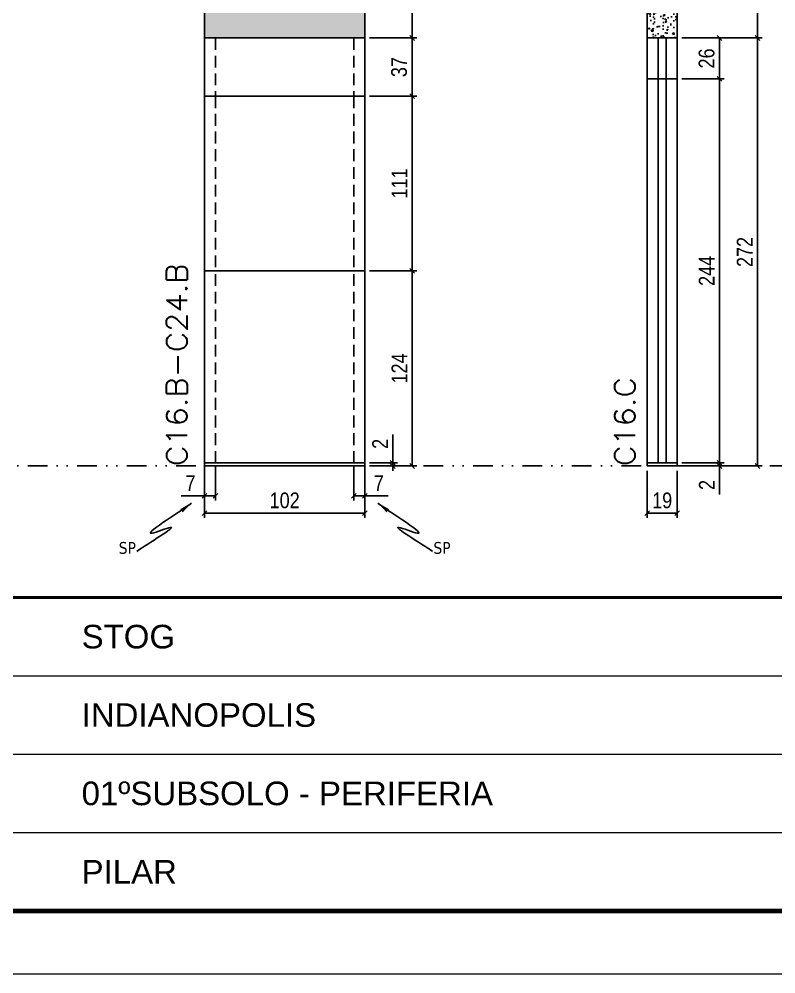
# Model space of a CAD drawing. Extents: x 71 to 6311, y -2991 to 2643.
# Drawn here: x 2264 to 2745, y -1841 to -1235 of the extents above; entities that cross this region are included whole.
import ezdxf
from ezdxf.enums import TextEntityAlignment as Align

# ---------------------------------------------------------------- set-up
doc = ezdxf.new("R2010")
doc.units = 0
for name, pattern in [('CONTINUO', [0]), ('DIVIDE2', [0.625, 0.25, -0.125, 0, -0.125, 0, -0.125]), ('HIDDEN', [0.375, 0.25, -0.125])]:
    doc.linetypes.add(name, pattern=pattern)
for name, color, linetype in [('00 - FELIPE', 2, 'Continuous'), ('COTA', 241, 'Continuous'), ('Nível', 160, 'Continuous'), ('Painéis', 200, 'Continuous'), ('SARR_2.2x7', 40, 'Continuous'), ('TEXTO', 3, 'Continuous')]:
    doc.layers.add(name, color=color, linetype=linetype)
doc.layers.add('Folhas', color=255, linetype='Continuous', lineweight=9)
doc.layers.add('Texto Seção', color=7, linetype='Continuous', lineweight=15)
doc.styles.add('ARIAL', font='arial.ttf')
doc.styles.add('COTA TECNICA', font='techl___.ttf', dxfattribs={"height": 10})
doc.styles.add('REGUA-120', font='ROMANS.shx', dxfattribs={"height": 15})
doc.styles.get("Standard").update_dxf_attribs({"font": 'arial.ttf'})
doc.dimstyles.new('PAINEL', dxfattribs={"dimtxt": 10, "dimasz": 3, "dimexe": 3, "dimexo": 3, "dimgap": 3, "dimtad": 1, "dimdec": 1, "dimzin": 12, "dimdsep": 46, "dimtxsty": 'COTA TECNICA', "dimblk1": 'OBLIQUE', "dimblk2": 'OBLIQUE', "dimsah": 1, "dimcen": 0.9, "dimclrd": 4, "dimclre": 4, "dimclrt": 240, "dimadec": 1, "dimazin": 3, "dimtfac": 1, "dimtdec": 1, "dimtmove": 0, "dimatfit": 3, "dimfxl": 1, "dimtolj": 1, "dimtzin": 12, "dimarcsym": 0})
doc.dimstyles.new('PAINEL-NOVA', dxfattribs={"dimtxt": 10, "dimasz": 3, "dimexe": 3, "dimexo": 3, "dimgap": 3, "dimtad": 1, "dimdec": 1, "dimzin": 12, "dimdsep": 46, "dimtxsty": 'COTA TECNICA', "dimblk1": 'OBLIQUE', "dimblk2": 'OBLIQUE', "dimsah": 1, "dimcen": 0.9, "dimclrd": 4, "dimclre": 4, "dimclrt": 240, "dimadec": 1, "dimazin": 3, "dimtfac": 1, "dimtdec": 1, "dimtix": 1, "dimtmove": 0, "dimatfit": 3, "dimfxl": 1, "dimtolj": 1, "dimtzin": 12, "dimarcsym": 0})
doc.dimstyles.get("Standard").update_dxf_attribs({"dimtxt": 0.18, "dimasz": 0.18, "dimexe": 0.18, "dimexo": 0.0625, "dimgap": 0.09, "dimtad": 0, "dimtih": 1, "dimtoh": 1, "dimdec": 4, "dimzin": 0, "dimdsep": 46, "dimtxsty": 'Standard', "dimcen": 0.09, "dimadec": 0, "dimazin": 0, "dimtfac": 1, "dimtdec": 4, "dimtofl": 0, "dimtmove": 0, "dimatfit": 3, "dimfxl": 1, "dimtolj": 1, "dimtzin": 0, "dimarcsym": 0})

# ---------------------------------------------------------------- blocks, each defined once
blk = doc.blocks.new('9999999999')
at = {"color": 30, "linetype": 'CONTINUO'}
for p, q in [((396.92, 189.43), (1455.46, 189.43)), ((396.92, 139.62), (1455.46, 139.62)), ((396.92, 89.81), (1330.41, 89.81))]:
    blk.add_line(p, q, dxfattribs=at)
at = {"color": 30, "linetype": 'CONTINUO', "const_width": 2}
blk.add_lwpolyline([(1455.46, 97.01), (1455.46, 239.24), (50, 239.24), (50, 40), (1396.18, 40)], dxfattribs=at)
at = {"layer": 'Folhas'}
blk.add_lwpolyline([(0, 0), (1485, 0), (1485, 1050), (0, 1050)], close=True, dxfattribs=at)
at = {"layer": 'Folhas', "color": 30, "const_width": 3}
blk.add_lwpolyline([(1396.18, 1010), (50, 1010), (50, 40), (1396.18, 40)], dxfattribs=at)
at = {"layer": 'TEXTO', "color": 7, "linetype": 'Continuous', "ltscale": 5, "style": 'ARIAL'}
for s, p in [('STOG', (646.92, 214.34)), ('INDIANOPOLIS', (646.92, 164.53)), ('01ºSUBSOLO - PERIFERIA', (646.92, 114.72)), ('PILAR', (646.92, 64.91))]:
    blk.add_text(s, height=15, dxfattribs=at).set_placement(p, align=Align.MIDDLE_LEFT)
blk = doc.blocks.new('_Oblique')
at = {"color": 0, "linetype": 'ByBlock', "lineweight": -2}
blk.add_line((-0.5, -0.5), (0.5, 0.5), dxfattribs=at)
blk = doc.blocks.new('*D259')
at = {"layer": 'COTA', "color": 4, "linetype": 'Continuous', "lineweight": -2, "ltscale": 30, "transparency": 16777216}
for p, q in [((2501.11, -1516.71), (2501.11, -1498.6)), ((2486.45, -1516.71), (2504.11, -1516.71)), ((2501.11, -1518.71), (2501.11, -1516.71)), ((2486.45, -1518.71), (2504.11, -1518.71)), ((2501.11, -1518.71), (2501.11, -1521.71))]:
    blk.add_line(p, q, dxfattribs=at)
at = {"layer": 'Defpoints', "color": 0, "linetype": 'Continuous', "ltscale": 30, "transparency": 16777216}
for p in [(2483.45, -1516.71), (2501.11, -1516.71), (2483.45, -1518.71)]:
    blk.add_point(p, dxfattribs=at)
at = {"layer": 'COTA', "color": 4, "linetype": 'Continuous', "lineweight": -2, "ltscale": 30, "transparency": 16777216, "xscale": 3, "yscale": 3, "zscale": 3}
for p, rotation in [((2501.11, -1516.71), 270), ((2501.11, -1518.71), 90)]:
    blk.add_blockref('_Oblique', p, dxfattribs=dict(at, rotation=rotation))
at = {"layer": 'COTA', "color": 240, "linetype": 'Continuous', "ltscale": 30, "transparency": 16777216, "insert": (2493.11, -1504.65), "char_height": 10, "attachment_point": 5, "rotation": 90, "style": 'COTA TECNICA'}
blk.add_mtext('\\A1;2', dxfattribs=at)
blk = doc.blocks.new('*D260')
at = {"layer": 'COTA', "color": 4, "linetype": 'Continuous', "lineweight": -2, "ltscale": 30, "transparency": 16777216}
for p, q in [((2486.45, -1283.71), (2516.45, -1283.71)), ((2513.45, -1394.71), (2513.45, -1283.71)), ((2486.45, -1394.71), (2516.45, -1394.71))]:
    blk.add_line(p, q, dxfattribs=at)
at = {"layer": 'Defpoints', "color": 0, "linetype": 'Continuous', "ltscale": 30, "transparency": 16777216}
for p in [(2483.45, -1283.71), (2513.45, -1283.71), (2483.45, -1394.71)]:
    blk.add_point(p, dxfattribs=at)
at = {"layer": 'COTA', "color": 4, "linetype": 'Continuous', "lineweight": -2, "ltscale": 30, "transparency": 16777216, "xscale": 3, "yscale": 3, "zscale": 3}
for p, rotation in [((2513.45, -1283.71), 90), ((2513.45, -1394.71), 270)]:
    blk.add_blockref('_Oblique', p, dxfattribs=dict(at, rotation=rotation))
at = {"layer": 'COTA', "color": 240, "linetype": 'Continuous', "ltscale": 30, "transparency": 16777216, "insert": (2505.39, -1339.21), "char_height": 10, "attachment_point": 5, "rotation": 90, "style": 'COTA TECNICA'}
blk.add_mtext('\\A1;111', dxfattribs=at)
blk = doc.blocks.new('*D261')
at = {"layer": 'COTA', "color": 4, "linetype": 'Continuous', "lineweight": -2, "ltscale": 30, "transparency": 16777216}
for p, q in [((2486.45, -1132.71), (2516.45, -1132.71)), ((2513.45, -1246.71), (2513.45, -1132.71)), ((2486.45, -1246.71), (2516.45, -1246.71))]:
    blk.add_line(p, q, dxfattribs=at)
at = {"layer": 'Defpoints', "color": 0, "linetype": 'Continuous', "ltscale": 30, "transparency": 16777216}
for p in [(2483.45, -1132.71), (2513.45, -1132.71), (2483.45, -1246.71)]:
    blk.add_point(p, dxfattribs=at)
at = {"layer": 'COTA', "color": 4, "linetype": 'Continuous', "lineweight": -2, "ltscale": 30, "transparency": 16777216, "xscale": 3, "yscale": 3, "zscale": 3}
for p, rotation in [((2513.45, -1132.71), 90), ((2513.45, -1246.71), 270)]:
    blk.add_blockref('_Oblique', p, dxfattribs=dict(at, rotation=rotation))
at = {"layer": 'COTA', "color": 240, "linetype": 'Continuous', "ltscale": 30, "transparency": 16777216, "insert": (2505.37, -1189.71), "char_height": 10, "attachment_point": 5, "rotation": 90, "style": 'COTA TECNICA'}
blk.add_mtext('\\A1;114', dxfattribs=at)
blk = doc.blocks.new('*D262')
at = {"layer": 'COTA', "color": 4, "linetype": 'Continuous', "lineweight": -2, "ltscale": 30, "transparency": 16777216}
for p, q in [((2486.45, -1394.71), (2516.45, -1394.71)), ((2513.45, -1518.71), (2513.45, -1394.71)), ((2486.45, -1518.71), (2516.45, -1518.71))]:
    blk.add_line(p, q, dxfattribs=at)
at = {"layer": 'Defpoints', "color": 0, "linetype": 'Continuous', "ltscale": 30, "transparency": 16777216}
for p in [(2483.45, -1394.71), (2513.45, -1394.71), (2483.45, -1518.71)]:
    blk.add_point(p, dxfattribs=at)
at = {"layer": 'COTA', "color": 4, "linetype": 'Continuous', "lineweight": -2, "ltscale": 30, "transparency": 16777216, "xscale": 3, "yscale": 3, "zscale": 3}
for p, rotation in [((2513.45, -1394.71), 90), ((2513.45, -1518.71), 270)]:
    blk.add_blockref('_Oblique', p, dxfattribs=dict(at, rotation=rotation))
at = {"layer": 'COTA', "color": 240, "linetype": 'Continuous', "ltscale": 30, "transparency": 16777216, "insert": (2505.37, -1456.71), "char_height": 10, "attachment_point": 5, "rotation": 90, "style": 'COTA TECNICA'}
blk.add_mtext('\\A1;124', dxfattribs=at)
blk = doc.blocks.new('*D263')
at = {"layer": 'COTA', "color": 4, "linetype": 'Continuous', "lineweight": -2, "ltscale": 30, "transparency": 16777216}
for p, q in [((2381.45, -1521.71), (2381.45, -1551.71)), ((2483.45, -1521.71), (2483.45, -1551.71)), ((2381.45, -1548.71), (2483.45, -1548.71))]:
    blk.add_line(p, q, dxfattribs=at)
at = {"layer": 'Defpoints', "color": 0, "linetype": 'Continuous', "ltscale": 30, "transparency": 16777216}
for p in [(2381.45, -1518.71), (2483.45, -1518.71), (2483.45, -1548.71)]:
    blk.add_point(p, dxfattribs=at)
at = {"layer": 'COTA', "color": 4, "linetype": 'Continuous', "lineweight": -2, "ltscale": 30, "transparency": 16777216, "xscale": 3, "yscale": 3, "zscale": 3, "rotation": 180}
blk.add_blockref('_Oblique', (2381.45, -1548.71), dxfattribs=at)
at = {"layer": 'COTA', "color": 4, "linetype": 'Continuous', "lineweight": -2, "ltscale": 30, "transparency": 16777216, "xscale": 3, "yscale": 3, "zscale": 3}
blk.add_blockref('_Oblique', (2483.45, -1548.71), dxfattribs=at)
at = {"layer": 'COTA', "color": 240, "linetype": 'Continuous', "ltscale": 30, "transparency": 16777216, "insert": (2432.45, -1540.61), "char_height": 10, "attachment_point": 5, "style": 'COTA TECNICA'}
blk.add_mtext('\\A1;102', dxfattribs=at)
blk = doc.blocks.new('*D149')
at = {"layer": 'COTA', "color": 4, "linetype": 'ByBlock', "lineweight": -2, "transparency": 16777216}
for p, q in [((4967.62, 7361.82), (4967.62, 7339.8)), ((4974.62, 7361.82), (4974.62, 7339.8)), ((4967.62, 7342.8), (4952.89, 7342.8)), ((4974.62, 7342.8), (4967.62, 7342.8))]:
    blk.add_line(p, q, dxfattribs=at)
at = {"layer": 'Defpoints', "color": 0, "linetype": 'ByBlock', "transparency": 16777216}
for p in [(4967.62, 7364.82), (4974.62, 7364.82), (4967.62, 7342.8)]:
    blk.add_point(p, dxfattribs=at)
at = {"layer": 'COTA', "color": 4, "linetype": 'ByBlock', "lineweight": -2, "transparency": 16777216, "xscale": 3, "yscale": 3, "zscale": 3, "rotation": 180}
blk.add_blockref('_Oblique', (4967.62, 7342.8), dxfattribs=at)
at = {"layer": 'COTA', "color": 4, "linetype": 'ByBlock', "lineweight": -2, "transparency": 16777216, "xscale": 3, "yscale": 3, "zscale": 3}
blk.add_blockref('_Oblique', (4974.62, 7342.8), dxfattribs=at)
at = {"layer": 'COTA', "color": 240, "linetype": 'ByBlock', "transparency": 16777216, "insert": (4958.75, 7350.87), "char_height": 10, "attachment_point": 5, "style": 'COTA TECNICA'}
blk.add_mtext('\\A1;7', dxfattribs=at)
blk = doc.blocks.new('*D151')
at = {"layer": 'COTA', "color": 4, "linetype": 'ByBlock', "lineweight": -2, "transparency": 16777216}
for p, q in [((131596.05, 29930.75), (131596.05, 29908.67)), ((131603.05, 29930.68), (131603.05, 29908.67)), ((131596.05, 29911.67), (131603.05, 29911.67)), ((131603.05, 29911.67), (131617.78, 29911.67))]:
    blk.add_line(p, q, dxfattribs=at)
at = {"layer": 'Defpoints', "color": 0, "linetype": 'ByBlock', "transparency": 16777216}
for p in [(131596.05, 29933.75), (131603.05, 29933.68), (131603.05, 29911.67)]:
    blk.add_point(p, dxfattribs=at)
at = {"layer": 'COTA', "color": 4, "linetype": 'ByBlock', "lineweight": -2, "transparency": 16777216, "xscale": 3, "yscale": 3, "zscale": 3, "rotation": 180}
blk.add_blockref('_Oblique', (131596.05, 29911.67), dxfattribs=at)
at = {"layer": 'COTA', "color": 4, "linetype": 'ByBlock', "lineweight": -2, "transparency": 16777216, "xscale": 3, "yscale": 3, "zscale": 3}
blk.add_blockref('_Oblique', (131603.05, 29911.67), dxfattribs=at)
at = {"layer": 'COTA', "color": 240, "linetype": 'ByBlock', "transparency": 16777216, "insert": (131611.91, 29919.74), "char_height": 10, "attachment_point": 5, "style": 'COTA TECNICA'}
blk.add_mtext('\\A1;7', dxfattribs=at)
blk = doc.blocks.new('*D430')
at = {"layer": '00 - FELIPE', "color": 4, "lineweight": -2, "transparency": 16777216}
for p, q in [((2486.45, -1246.71), (2516.45, -1246.71)), ((2513.45, -1283.71), (2513.45, -1246.71)), ((2486.45, -1283.71), (2516.45, -1283.71))]:
    blk.add_line(p, q, dxfattribs=at)
at = {"layer": 'Defpoints', "color": 0, "transparency": 16777216}
for p in [(2483.45, -1246.71), (2513.45, -1246.71), (2483.45, -1283.71)]:
    blk.add_point(p, dxfattribs=at)
at = {"layer": '00 - FELIPE', "color": 4, "lineweight": -2, "transparency": 16777216, "xscale": 3, "yscale": 3, "zscale": 3}
for p, rotation in [((2513.45, -1246.71), 90), ((2513.45, -1283.71), 270)]:
    blk.add_blockref('_Oblique', p, dxfattribs=dict(at, rotation=rotation))
at = {"layer": '00 - FELIPE', "color": 240, "transparency": 16777216, "insert": (2505.23, -1265.21), "char_height": 10, "attachment_point": 5, "rotation": 90, "style": 'COTA TECNICA'}
blk.add_mtext('\\A1;37', dxfattribs=at)
blk = doc.blocks.new('*D242')
at = {"layer": 'COTA', "color": 4, "linetype": 'Continuous', "lineweight": -2, "ltscale": 30, "transparency": 16777216}
for p, q in [((2684.94, -1272.71), (2711.8, -1272.71)), ((2708.8, -1272.71), (2708.8, -1516.71)), ((2684.94, -1516.71), (2711.8, -1516.71))]:
    blk.add_line(p, q, dxfattribs=at)
at = {"layer": 'Defpoints', "color": 0, "linetype": 'Continuous', "ltscale": 30, "transparency": 16777216}
for p in [(2681.94, -1272.71), (2681.94, -1516.71), (2708.8, -1516.71)]:
    blk.add_point(p, dxfattribs=at)
at = {"layer": 'COTA', "color": 4, "linetype": 'Continuous', "lineweight": -2, "ltscale": 30, "transparency": 16777216, "xscale": 3, "yscale": 3, "zscale": 3}
for p, rotation in [((2708.8, -1272.71), 90), ((2708.8, -1516.71), 270)]:
    blk.add_blockref('_Oblique', p, dxfattribs=dict(at, rotation=rotation))
at = {"layer": 'COTA', "color": 240, "linetype": 'Continuous', "ltscale": 30, "transparency": 16777216, "insert": (2700.72, -1394.71), "char_height": 10, "attachment_point": 5, "rotation": 90, "style": 'COTA TECNICA'}
blk.add_mtext('\\A1;244', dxfattribs=at)
blk = doc.blocks.new('*D243')
at = {"layer": 'COTA', "color": 4, "linetype": 'Continuous', "lineweight": -2, "ltscale": 30, "transparency": 16777216}
for p, q in [((2684.94, -1246.71), (2711.8, -1246.71)), ((2708.8, -1272.71), (2708.8, -1246.71)), ((2684.94, -1272.71), (2711.8, -1272.71))]:
    blk.add_line(p, q, dxfattribs=at)
at = {"layer": 'Defpoints', "color": 0, "linetype": 'Continuous', "ltscale": 30, "transparency": 16777216}
for p in [(2681.94, -1246.71), (2708.8, -1246.71), (2681.94, -1272.71)]:
    blk.add_point(p, dxfattribs=at)
at = {"layer": 'COTA', "color": 4, "linetype": 'Continuous', "lineweight": -2, "ltscale": 30, "transparency": 16777216, "xscale": 3, "yscale": 3, "zscale": 3}
for p, rotation in [((2708.8, -1246.71), 90), ((2708.8, -1272.71), 270)]:
    blk.add_blockref('_Oblique', p, dxfattribs=dict(at, rotation=rotation))
at = {"layer": 'COTA', "color": 240, "linetype": 'Continuous', "ltscale": 30, "transparency": 16777216, "insert": (2700.7, -1259.71), "char_height": 10, "attachment_point": 5, "rotation": 90, "style": 'COTA TECNICA'}
blk.add_mtext('\\A1;26', dxfattribs=at)
blk = doc.blocks.new('*D244')
at = {"layer": 'COTA', "color": 4, "linetype": 'Continuous', "lineweight": -2, "ltscale": 30, "transparency": 16777216}
for p, q in [((2684.94, -1516.71), (2711.8, -1516.71)), ((2708.8, -1516.71), (2708.8, -1513.71)), ((2708.8, -1516.71), (2708.8, -1518.71)), ((2684.94, -1518.71), (2711.8, -1518.71)), ((2708.8, -1518.71), (2708.8, -1536.82))]:
    blk.add_line(p, q, dxfattribs=at)
at = {"layer": 'Defpoints', "color": 0, "linetype": 'Continuous', "ltscale": 30, "transparency": 16777216}
for p in [(2681.94, -1516.71), (2708.8, -1516.71), (2681.94, -1518.71)]:
    blk.add_point(p, dxfattribs=at)
at = {"layer": 'COTA', "color": 4, "linetype": 'Continuous', "lineweight": -2, "ltscale": 30, "transparency": 16777216, "xscale": 3, "yscale": 3, "zscale": 3}
for p, rotation in [((2708.8, -1516.71), 270), ((2708.8, -1518.71), 90)]:
    blk.add_blockref('_Oblique', p, dxfattribs=dict(at, rotation=rotation))
at = {"layer": 'COTA', "color": 240, "linetype": 'Continuous', "ltscale": 30, "transparency": 16777216, "insert": (2700.8, -1530.77), "char_height": 10, "attachment_point": 5, "rotation": 90, "style": 'COTA TECNICA'}
blk.add_mtext('\\A1;2', dxfattribs=at)
blk = doc.blocks.new('*D245')
at = {"layer": 'COTA', "color": 4, "linetype": 'Continuous', "lineweight": -2, "ltscale": 30, "transparency": 16777216}
for p, q in [((2684.94, -1246.71), (2735.97, -1246.71)), ((2732.97, -1518.71), (2732.97, -1246.71)), ((2684.94, -1518.71), (2735.97, -1518.71))]:
    blk.add_line(p, q, dxfattribs=at)
at = {"layer": 'Defpoints', "color": 0, "linetype": 'Continuous', "ltscale": 30, "transparency": 16777216}
for p in [(2681.94, -1246.71), (2732.97, -1246.71), (2681.94, -1518.71)]:
    blk.add_point(p, dxfattribs=at)
at = {"layer": 'COTA', "color": 4, "linetype": 'Continuous', "lineweight": -2, "ltscale": 30, "transparency": 16777216, "xscale": 3, "yscale": 3, "zscale": 3}
for p, rotation in [((2732.97, -1246.71), 90), ((2732.97, -1518.71), 270)]:
    blk.add_blockref('_Oblique', p, dxfattribs=dict(at, rotation=rotation))
at = {"layer": 'COTA', "color": 240, "linetype": 'Continuous', "ltscale": 30, "transparency": 16777216, "insert": (2724.89, -1382.71), "char_height": 10, "attachment_point": 5, "rotation": 90, "style": 'COTA TECNICA'}
blk.add_mtext('\\A1;272', dxfattribs=at)
blk = doc.blocks.new('*D246')
at = {"layer": 'COTA', "color": 4, "linetype": 'Continuous', "lineweight": -2, "ltscale": 30, "transparency": 16777216}
for p, q in [((2684.94, -1182.71), (2735.97, -1182.71)), ((2732.97, -1246.71), (2732.97, -1182.71)), ((2684.94, -1246.71), (2735.97, -1246.71))]:
    blk.add_line(p, q, dxfattribs=at)
at = {"layer": 'Defpoints', "color": 0, "linetype": 'Continuous', "ltscale": 30, "transparency": 16777216}
for p in [(2681.94, -1182.71), (2732.97, -1182.71), (2681.94, -1246.71)]:
    blk.add_point(p, dxfattribs=at)
at = {"layer": 'COTA', "color": 4, "linetype": 'Continuous', "lineweight": -2, "ltscale": 30, "transparency": 16777216, "xscale": 3, "yscale": 3, "zscale": 3}
for p, rotation in [((2732.97, -1182.71), 90), ((2732.97, -1246.71), 270)]:
    blk.add_blockref('_Oblique', p, dxfattribs=dict(at, rotation=rotation))
at = {"layer": 'COTA', "color": 240, "linetype": 'Continuous', "ltscale": 30, "transparency": 16777216, "insert": (2724.86, -1214.71), "char_height": 10, "attachment_point": 5, "rotation": 90, "style": 'COTA TECNICA'}
blk.add_mtext('\\A1;64', dxfattribs=at)
blk = doc.blocks.new('*D247')
at = {"layer": 'COTA', "color": 4, "linetype": 'Continuous', "lineweight": -2, "ltscale": 30, "transparency": 16777216}
for p, q in [((2662.94, -1521.71), (2662.94, -1551.71)), ((2681.94, -1521.71), (2681.94, -1551.71)), ((2662.94, -1548.71), (2681.94, -1548.71))]:
    blk.add_line(p, q, dxfattribs=at)
at = {"layer": 'Defpoints', "color": 0, "linetype": 'Continuous', "ltscale": 30, "transparency": 16777216}
for p in [(2662.94, -1518.71), (2681.94, -1518.71), (2681.94, -1548.71)]:
    blk.add_point(p, dxfattribs=at)
at = {"layer": 'COTA', "color": 4, "linetype": 'Continuous', "lineweight": -2, "ltscale": 30, "transparency": 16777216, "xscale": 3, "yscale": 3, "zscale": 3, "rotation": 180}
blk.add_blockref('_Oblique', (2662.94, -1548.71), dxfattribs=at)
at = {"layer": 'COTA', "color": 4, "linetype": 'Continuous', "lineweight": -2, "ltscale": 30, "transparency": 16777216, "xscale": 3, "yscale": 3, "zscale": 3}
blk.add_blockref('_Oblique', (2681.94, -1548.71), dxfattribs=at)
at = {"layer": 'COTA', "color": 240, "linetype": 'Continuous', "ltscale": 30, "transparency": 16777216, "insert": (2672.44, -1540.62), "char_height": 10, "attachment_point": 5, "style": 'COTA TECNICA'}
blk.add_mtext('\\A1;19', dxfattribs=at)
blk = doc.blocks.new('SLIPTEE')
at = {"layer": 'TEXTO', "color": 0, "insert": (-49.02, -55.13), "char_height": 7.5, "attachment_point": 5}
blk.add_mtext('\\fTahoma|b0|i0|c0|p34;\\C4;SP', dxfattribs=at)
at = {"layer": 'COTA', "linetype": 'ByBlock'}
dim = blk.add_linear_dim(base=(0, -22.02), p1=(7, 0), p2=(0, 0), dimstyle='PAINEL-NOVA', override={"dimarcsym": 1}, dxfattribs=at)
dim.commit()
dim.dimension.update_dxf_attribs({"geometry": '*D149', "text_midpoint": (-8.87, -13.94), "insert": (-4967.62, -7364.82)})
at = {"layer": 'COTA', "path_type": 1}
blk.add_leader([(-8.21, -26.55), (-33.31, -45.71), (-21.61, -42.03), (-43.08, -57.3)], dimstyle='Standard', override={"dimasz": 8}, dxfattribs=at)
blk = doc.blocks.new('sliptD')
at = {"layer": 'TEXTO', "color": 0, "insert": (49.02, -55.13), "char_height": 7.5, "attachment_point": 5}
blk.add_mtext('\\fTahoma|b0|i0|c0|p34;\\C4;SP', dxfattribs=at)
at = {"layer": 'COTA', "linetype": 'ByBlock'}
dim = blk.add_linear_dim(base=(0, -22.02), p1=(-7, 0.07), p2=(0, 0), dimstyle='PAINEL-NOVA', override={"dimarcsym": 1}, dxfattribs=at)
dim.commit()
dim.dimension.update_dxf_attribs({"geometry": '*D151', "text_midpoint": (8.87, -13.94), "insert": (-131603.05, -29933.68)})
at = {"layer": 'COTA', "path_type": 1}
blk.add_leader([(8.21, -26.55), (33.31, -45.71), (21.61, -42.03), (43.08, -57.3)], dimstyle='Standard', override={"dimasz": 8}, dxfattribs=at)
blk = doc.blocks.new('SLIPTDD')
at = {"layer": 'COTA', "linetype": 'ByBlock'}
blk.add_blockref('sliptD', (0, 0), dxfattribs=at)

msp = doc.modelspace()

# ---------------------------------------------------------------- hatches: boundary and pattern name
at = {"layer": 'COTA', "linetype": 'Continuous', "ltscale": 30}
h = msp.add_hatch(dxfattribs=at)
h.set_pattern_fill('AR-CONC', color=256, scale=0.05, angle=1)
h.set_pattern_definition([(51, (-3481.33, -14760.209), (9.121755, -0.637855), [0.9525, -10.4775]), (356, (-3481.33, -14760.209), (-1.928623, 9.520633), [0.762, -8.382029]), (101.451445, (-3480.57, -14760.262), (7.193132, 8.882778), [0.8095004, -8.904512]), (47.1842, (-3481.374, -14757.67), (13.588575, -1.865247), [1.42875, -15.71625]), (97.63556, (-3480.242, -14757.825), (11.65249, 12.576586), [1.214251, -13.35678]), (352.18415, (-3481.374, -14757.67), (11.65249, 12.576586), [1.142998, -12.572987]), (22, (-3480.093, -14758.282), (7.6688037, -4.9801793), [0.9525, -10.4775]), (327, (-3480.093, -14758.282), (2.9289046, 9.2619254), [0.762, -8.382]), (72.451445, (-3479.454, -14758.697), (10.5977083, 4.281746), [0.8095004, -8.904497]), (38.5, (-3481.33, -14760.209), (0.0806222, 4.2298032), [0, -8.2804, 0, -8.509, 0, -8.41375]), (8.5, (-3481.33, -14760.209), (3.2530547, 5.066574), [0, -4.8514, 0, -8.0899, 0, -3.20675]), (328.5, (-3484.1615, -14760.2585), (6.7834962, -0.1680745), [0, -3.175, 0, -9.906, 0, -13.1445]), (318.5, (-3485.4313, -14760.2807), (7.3831434, 1.4003915), [0, -4.1275, 0, -6.5786, 0, -9.3345])])
h.paths.add_polyline_path([(2151.819, -1132.71), (2049.819, -1132.71), (2049.819, -1246.71), (2083.819, -1246.71), (2151.819, -1246.71)])
h.paths.add_polyline_path([(2483.447, -1132.71), (2381.447, -1132.71), (2381.447, -1246.71), (2449.447, -1246.71), (2483.447, -1246.71)])
h = msp.add_hatch(dxfattribs=at)
h.set_pattern_fill('AR-CONC', color=256, scale=0.05, angle=1)
h.set_pattern_definition([(51, (5097.944, -1082.71), (9.121755, -0.637855), [0.9525, -10.4775]), (356, (5097.944, -1082.71), (-1.928623, 9.520633), [0.762, -8.38203]), (101.45144, (5098.704, -1082.763), (7.193132, 8.882778), [0.8095, -8.904512]), (47.1842, (5097.9, -1080.17), (13.588575, -1.865247), [1.42875, -15.71625]), (97.63556, (5099.032, -1080.326), (11.65249, 12.576586), [1.21425, -13.35678]), (352.18415, (5097.9, -1080.17), (11.65249, 12.576586), [1.143, -12.57299]), (22, (5099.1804, -1080.783), (7.668804, -4.98018), [0.9525, -10.4775]), (327, (5099.18, -1080.783), (2.928905, 9.261925), [0.762, -8.382]), (72.45145, (5099.8194, -1081.198), (10.597708, 4.281746), [0.8095, -8.904497]), (38.5, (5097.9438, -1082.71), (0.080622, 4.229803), [0, -8.2804, 0, -8.509, 0, -8.41375]), (8.5, (5097.944, -1082.71), (3.253055, 5.066574), [0, -4.8514, 0, -8.0899, 0, -3.20675]), (328.5, (5095.112, -1082.7594), (6.783496, -0.1680745), [0, -3.175, 0, -9.906, 0, -13.1445]), (318.5, (5093.8423, -1082.7816), (7.383143, 1.400391), [0, -4.1275, 0, -6.5786, 0, -9.3345])])
h.paths.add_polyline_path([(2681.944, -1182.71), (2662.944, -1182.71), (2662.944, -1246.71), (2681.944, -1246.71)])

# ---------------------------------------------------------------- linework, layer by layer
msp.add_line((2483.447, -1132.71), (2483.447, -1246.71), dxfattribs=at)
for points in [[(2483.447, -1132.71), (2381.447, -1132.71), (2381.447, -1246.71), (2449.447, -1246.71)], [(2662.944, -1182.71), (2662.944, -1246.71), (2681.944, -1246.71), (2681.944, -1182.71)]]:
    msp.add_lwpolyline(points, dxfattribs=at)
at = {"layer": 'Nível', "color": 4, "linetype": 'DIVIDE2', "ltscale": 50}
msp.add_line((1954.648, -1518.71), (3111.927, -1518.71), dxfattribs=at)
at = {"layer": 'Painéis', "linetype": 'Continuous', "ltscale": 30}
for p, q in [((2381.447, -1246.71), (2381.447, -1518.71)), ((2662.944, -1246.71), (2662.944, -1518.71))]:
    msp.add_line(p, q, dxfattribs=at)
for points in [[(2449.447, -1246.71), (2381.447, -1246.71)], [(2449.447, -1246.71), (2483.447, -1246.71)], [(2449.447, -1246.71), (2483.447, -1246.71)], [(2483.447, -1518.71), (2483.447, -1246.71)], [(2681.944, -1246.71), (2662.944, -1246.71)], [(2681.944, -1518.71), (2681.944, -1246.71)], [(2662.944, -1272.71), (2681.944, -1272.71)], [(2483.447, -1283.71), (2381.447, -1283.71)], [(2381.447, -1394.71), (2483.447, -1394.71)], [(2483.447, -1516.71), (2381.447, -1516.71)], [(2662.944, -1516.71), (2681.944, -1516.71)], [(2381.447, -1518.71), (2483.447, -1518.71)], [(2662.944, -1518.71), (2681.944, -1518.71)]]:
    msp.add_lwpolyline(points, dxfattribs=at)
at = {"layer": 'SARR_2.2x7', "linetype": 'HIDDEN', "ltscale": 30}
for p, q in [((2388.447, -1246.71), (2388.447, -1283.71)), ((2476.447, -1246.71), (2476.447, -1283.71)), ((2388.447, -1283.71), (2388.447, -1394.71)), ((2476.447, -1283.71), (2476.447, -1394.71)), ((2388.447, -1516.71), (2388.447, -1394.71)), ((2476.447, -1516.71), (2476.447, -1394.71))]:
    msp.add_line(p, q, dxfattribs=at)
at = {"layer": 'SARR_2.2x7', "linetype": 'Continuous', "ltscale": 30}
for p, q in [((2669.944, -1516.71), (2669.944, -1246.71)), ((2674.944, -1516.71), (2674.944, -1246.71))]:
    msp.add_line(p, q, dxfattribs=at)

# ---------------------------------------------------------------- block references
at = {"layer": 'COTA', "linetype": 'Continuous', "ltscale": 30}
for name, p in [('SLIPTEE', (2381.447, -1515.71)), ('SLIPTDD', (2483.447, -1515.71))]:
    msp.add_blockref(name, p, dxfattribs=at)
at = {"layer": 'Folhas'}
msp.add_blockref('9999999999', (1656.471, -1841.496), dxfattribs=at)

# ---------------------------------------------------------------- texts
at = {"layer": 'Texto Seção', "style": 'REGUA-120', "width": 1.1}
for s, p in [('C16.B-C24.B', (2370.371, -1518.71)), ('C16.C', (2655.239, -1518.71))]:
    msp.add_text(s, height=13, rotation=90, dxfattribs=at).set_placement(p)

# ---------------------------------------------------------------- dimensions: what is measured, and where the dimension line sits
at = {"layer": '00 - FELIPE'}
dim = msp.add_linear_dim(base=(2513.447, -1246.71), p1=(2483.447, -1283.71), p2=(2483.447, -1246.71), angle=90, dimstyle='PAINEL', dxfattribs=at)
dim.commit()
dim.dimension.update_dxf_attribs({"geometry": '*D430', "text_midpoint": (2505.228, -1265.21)})
at = {"layer": 'COTA', "linetype": 'Continuous', "ltscale": 30}
for base, p1, p2, picture, middle in [((2513.447, -1132.71), (2483.447, -1246.71), (2483.447, -1132.71), '*D261', (2505.374, -1189.71)), ((2732.967, -1182.71), (2681.944, -1246.71), (2681.944, -1182.71), '*D246', (2724.865, -1214.71)), ((2708.798, -1246.71), (2681.944, -1272.71), (2681.944, -1246.71), '*D243', (2700.695, -1259.71)), ((2732.967, -1246.71), (2681.944, -1518.71), (2681.944, -1246.71), '*D245', (2724.894, -1382.71)), ((2708.798, -1516.71), (2681.944, -1272.71), (2681.944, -1516.71), '*D242', (2700.725, -1394.71)), ((2513.447, -1283.71), (2483.447, -1394.71), (2483.447, -1283.71), '*D260', (2505.389, -1339.21)), ((2513.447, -1394.71), (2483.447, -1518.71), (2483.447, -1394.71), '*D262', (2505.374, -1456.71))]:
    dim = msp.add_linear_dim(base=base, p1=p1, p2=p2, angle=90, dimstyle='PAINEL-NOVA', dxfattribs=at)
    dim.commit()
    dim.dimension.update_dxf_attribs({"geometry": picture, "text_midpoint": middle})
for base, p1, p2, picture, middle in [((2501.114, -1516.71), (2483.447, -1518.71), (2483.447, -1516.71), '*D259', (2501.114, -1504.654)), ((2708.798, -1516.71), (2681.944, -1518.71), (2681.944, -1516.71), '*D244', (2708.798, -1530.766))]:
    dim = msp.add_linear_dim(base=base, p1=p1, p2=p2, angle=90, dimstyle='PAINEL-NOVA', dxfattribs=at)
    dim.commit()
    dim.dimension.update_dxf_attribs({"geometry": picture, "text_midpoint": middle, "dimtype": 160})
for base, p1, p2, picture, middle in [((2483.447, -1548.71), (2381.447, -1518.71), (2483.447, -1518.71), '*D263', (2432.447, -1540.608)), ((2681.944, -1548.71), (2662.944, -1518.71), (2681.944, -1518.71), '*D247', (2672.444, -1540.622))]:
    dim = msp.add_linear_dim(base=base, p1=p1, p2=p2, dimstyle='PAINEL-NOVA', dxfattribs=at)
    dim.commit()
    dim.dimension.update_dxf_attribs({"geometry": picture, "text_midpoint": middle})

doc.saveas('drawing.dxf')
